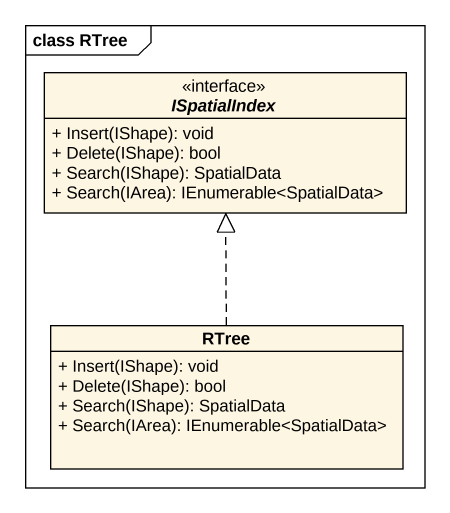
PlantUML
@startuml
mainframe class RTree
hide circle
hide empty members
skinparam classAttributeIconSize 0
interface ISpatialIndex <<interface>> {
  + Insert(IShape): void
  + Delete(IShape): bool
  + Search(IShape): SpatialData
  + Search(IArea): IEnumerable<SpatialData>
}
class RTree {
  + Insert(IShape): void
  + Delete(IShape): bool
  + Search(IShape): SpatialData
  + Search(IArea): IEnumerable<SpatialData>
}
RTree .up.|> ISpatialIndex
@enduml
